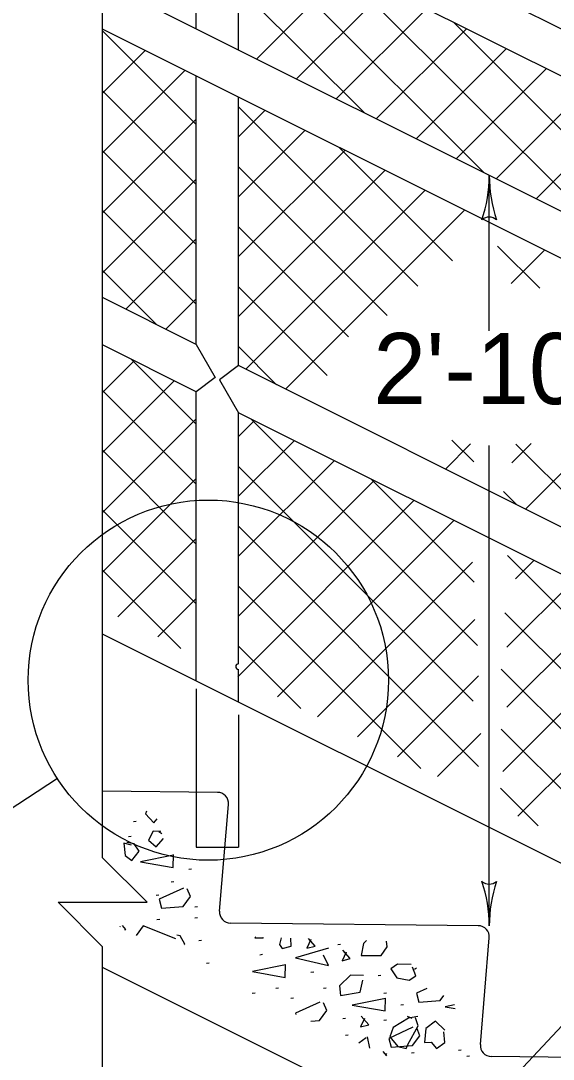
# Model space of a CAD drawing. Extents: x 1007 to 1035.5, y 1000.5 to 1021.5.
# Drawn here: x 1012.491 to 1013.988, y 1015.599 to 1018.519 of the extents above; entities that cross this region are included whole.
import ezdxf

# ---------------------------------------------------------------- set-up
doc = ezdxf.new("R2010")
doc.units = 0
doc.layers.add('Level 1', color=7, linetype='Continuous')

msp = doc.modelspace()

# ---------------------------------------------------------------- linework, layer by layer
at = {"layer": 'Level 1'}
for p, q in [((1012.7212, 1016.3528), (1012.7212, 1019.3963)), ((1015.1154, 1017.943), (1012.7212, 1019.1403)), ((1012.9846, 1018.4959), (1012.9846, 1018.8758)), ((1013.1033, 1018.4366), (1013.1033, 1018.8164)), ((1015.0906, 1017.8226), (1013.1033, 1018.8164)), ((1013.1033, 1018.7818), (1013.794, 1018.0912)), ((1013.1538, 1018.4113), (1013.407, 1018.6646)), ((1013.3713, 1018.6824), (1014.1311, 1017.9226)), ((1015.0906, 1017.4428), (1012.7212, 1018.6277)), ((1013.1033, 1018.6134), (1013.4572, 1018.2596)), ((1013.266, 1018.3552), (1013.5193, 1018.6084)), ((1013.3783, 1018.299), (1013.6316, 1018.5523)), ((1015.0656, 1017.3225), (1012.7212, 1018.4948)), ((1012.7212, 1018.4903), (1012.9846, 1018.2268)), ((1013.4906, 1018.2428), (1013.7438, 1018.4961)), ((1013.7082, 1018.5139), (1014.468, 1017.7541)), ((1012.7212, 1018.3157), (1012.8406, 1018.4351)), ((1013.6029, 1018.1868), (1013.8561, 1018.4399)), ((1012.7212, 1018.1473), (1012.9529, 1018.379)), ((1013.7153, 1018.1306), (1013.9684, 1018.3838)), ((1012.9846, 1017.6085), (1012.9846, 1018.3631)), ((1012.7212, 1018.3218), (1012.9846, 1018.0584)), ((1013.8275, 1018.0744), (1014.0807, 1018.3276)), ((1013.1033, 1017.5492), (1013.1033, 1018.3038)), ((1013.1033, 1018.2765), (1013.6078, 1017.7722)), ((1013.1033, 1018.1925), (1013.1775, 1018.2667)), ((1013.9398, 1018.0183), (1014.193, 1018.2715)), ((1012.7212, 1017.9788), (1012.9846, 1018.2422)), ((1013.1033, 1018.024), (1013.2898, 1018.2105)), ((1012.7212, 1018.1533), (1012.9846, 1017.8899)), ((1013.1033, 1017.8556), (1013.4021, 1018.1543)), ((1013.3859, 1018.1624), (1013.7046, 1017.8438)), ((1013.1033, 1018.1081), (1013.5209, 1017.6906)), ((1013.1033, 1017.6872), (1013.5143, 1018.0982)), ((1013.8082, 1017.6473), (1013.8082, 1018.0841)), ((1012.7212, 1017.8103), (1012.9846, 1018.0738)), ((1013.1237, 1017.539), (1013.6267, 1018.042)), ((1012.7212, 1017.9849), (1012.9846, 1017.7216)), ((1013.2359, 1017.4828), (1013.739, 1017.9859)), ((1013.1033, 1017.9397), (1013.4126, 1017.6305)), ((1012.7868, 1017.7075), (1012.9846, 1017.9053)), ((1013.8316, 1017.8852), (1013.95, 1017.7668)), ((1013.8697, 1017.7798), (1013.9635, 1017.8736)), ((1012.7212, 1017.8164), (1012.8735, 1017.6641)), ((1013.1033, 1017.7712), (1013.3526, 1017.5219)), ((1012.9846, 1017.6085), (1012.7212, 1017.7403)), ((1012.8991, 1017.6513), (1012.9846, 1017.7368)), ((1012.9846, 1017.4758), (1012.7212, 1017.6074)), ((1012.9846, 1017.6085), (1013.0377, 1017.5156)), ((1013.1033, 1017.6028), (1013.2106, 1017.4955)), ((1012.7212, 1017.4734), (1012.8105, 1017.5628)), ((1012.8023, 1017.5668), (1012.9846, 1017.3846)), ((1013.1033, 1017.5492), (1013.0503, 1017.5093)), ((1015.0656, 1016.5679), (1013.1033, 1017.5492)), ((1012.7212, 1017.305), (1012.9228, 1017.5066)), ((1013.0377, 1017.5156), (1012.9846, 1017.4758)), ((1013.0503, 1017.5093), (1013.1033, 1017.4163)), ((1012.7212, 1017.4796), (1012.9846, 1017.2163)), ((1012.9846, 1016.6625), (1012.9846, 1017.4758)), ((1015.0406, 1016.4475), (1013.1033, 1017.4163)), ((1013.1033, 1016.7109), (1013.1033, 1017.4163)), ((1012.7212, 1017.1365), (1012.9846, 1017.3999)), ((1013.1033, 1017.3503), (1013.1473, 1017.3943)), ((1013.1393, 1017.3983), (1013.7751, 1016.7625)), ((1013.9097, 1017.1459), (1014.1213, 1017.3576)), ((1013.1033, 1017.1818), (1013.2597, 1017.3382)), ((1013.6852, 1017.2583), (1013.7559, 1017.329)), ((1013.7029, 1017.3401), (1013.7648, 1017.2783)), ((1013.8082, 1015.9742), (1013.8082, 1017.325)), ((1013.8712, 1017.2758), (1013.9255, 1017.3302)), ((1013.8832, 1017.3283), (1014.2213, 1016.9901)), ((1012.7212, 1017.3111), (1012.9846, 1017.0477)), ((1013.1033, 1017.0134), (1013.3719, 1017.282)), ((1013.1033, 1017.2658), (1013.7634, 1016.6058)), ((1012.7212, 1016.9681), (1012.9846, 1017.2315)), ((1013.1033, 1016.8449), (1013.4843, 1017.2258)), ((1013.4763, 1017.2298), (1013.7658, 1016.9404)), ((1013.8479, 1017.1952), (1013.8844, 1017.1586)), ((1013.1011, 1016.6742), (1013.5966, 1017.1697)), ((1012.7212, 1017.1427), (1012.9846, 1016.8793)), ((1013.1033, 1017.0975), (1013.7783, 1016.4226)), ((1013.2133, 1016.618), (1013.7088, 1017.1135)), ((1012.7641, 1016.8426), (1012.9846, 1017.0631)), ((1013.3256, 1016.5618), (1013.7607, 1016.9969)), ((1013.8593, 1017.0153), (1015.2999, 1015.5746)), ((1013.8821, 1016.9499), (1013.9333, 1017.0012)), ((1012.7212, 1016.9743), (1012.9415, 1016.7539)), ((1013.858, 1016.7573), (1014.0457, 1016.945)), ((1013.1033, 1016.929), (1013.6155, 1016.4168)), ((1012.8764, 1016.7865), (1012.9846, 1016.8947)), ((1013.8579, 1016.5888), (1014.158, 1016.8889)), ((1013.852, 1016.8542), (1014.9631, 1015.743)), ((1013.4378, 1016.5057), (1013.7674, 1016.8353)), ((1013.8461, 1016.4085), (1014.2703, 1016.8328)), ((1015.5354, 1015.387), (1012.7212, 1016.7943)), ((1013.8889, 1016.2829), (1014.3826, 1016.7766)), ((1013.1033, 1016.7605), (1013.2784, 1016.5854)), ((1013.1033, 1016.6032), (1013.1033, 1016.6953)), ((1013.5502, 1016.4495), (1013.7777, 1016.677)), ((1013.8418, 1016.6959), (1014.626, 1015.9116)), ((1012.9846, 1016.6408), (1012.9846, 1016.1953)), ((1013.1033, 1016.5673), (1013.1033, 1016.1953)), ((1013.6628, 1016.3937), (1013.7844, 1016.5153)), ((1013.8418, 1016.5273), (1014.2892, 1016.08)), ((1012.5944, 1016.3882), (1011.7322, 1015.8252)), ((1013.8399, 1016.3608), (1013.9455, 1016.2553)), ((1013.0444, 1016.3495), (1012.7212, 1016.3528)), ((1013.0502, 1016.0155), (1013.0752, 1016.3157)), ((1012.9846, 1016.1953), (1013.1033, 1016.1953)), ((1013.7774, 1015.9745), (1013.081, 1015.9818)), ((1014.302, 1016.0038), (1013.3732, 1015.0105)), ((1013.7832, 1015.6405), (1013.8082, 1015.9408)), ((1014.9877, 1014.7242), (1012.7212, 1015.8574)), ((1012.7212, 1015.4332), (1012.7212, 1015.7278)), ((1014.5104, 1015.5995), (1013.814, 1015.6068))]:
    msp.add_line(p, q, dxfattribs=at)
for points in [[(1012.7212, 1015.7278), (1012.7212, 1015.9153), (1012.5962, 1016.0403), (1012.8462, 1016.0403), (1012.7212, 1016.1653), (1012.7212, 1016.3528)], [(1012.8447, 1016.2969), (1012.8418, 1016.289)], [(1012.8159, 1016.2678), (1012.8083, 1016.2668)], [(1012.8418, 1016.289), (1012.8658, 1016.2641)], [(1012.8658, 1016.2641), (1012.8748, 1016.2752)], [(1012.8639, 1016.2401), (1012.8504, 1016.2151)], [(1012.885, 1016.2391), (1012.8639, 1016.2401)], [(1012.888, 1016.2329), (1012.8793, 1016.2382)], [(1012.8018, 1016.2253), (1012.7942, 1016.2244)], [(1012.8504, 1016.2151), (1012.8716, 1016.1959)], [(1012.8716, 1016.1959), (1012.8922, 1016.2195)], [(1012.8024, 1016.2008), (1012.7813, 1016.2065)], [(1012.7813, 1016.2065), (1012.7852, 1016.1719)], [(1012.8101, 1016.2045), (1012.789, 1016.2084)], [(1012.8034, 1016.1575), (1012.8245, 1016.1843)], [(1012.8245, 1016.1843), (1012.8101, 1016.2045)], [(1012.7852, 1016.1719), (1012.8034, 1016.1575)], [(1012.9208, 1016.1733), (1012.8277, 1016.154), (1012.9199, 1016.1378), (1012.9208, 1016.1743)], [(1012.9714, 1016.1335), (1012.9638, 1016.1325)], [(1012.9219, 1016.0981), (1012.9143, 1016.0972)], [(1012.9488, 1016.0804), (1012.8807, 1016.0488)], [(1012.968, 1016.0564), (1012.9593, 1016.0785)], [(1012.8796, 1016.0604), (1012.8719, 1016.0595)], [(1012.8807, 1016.0488), (1012.8873, 1016.0238)], [(1012.9478, 1016.0285), (1012.968, 1016.0564)], [(1012.8873, 1016.0238), (1012.9478, 1016.0285)], [(1012.9879, 1016.0274), (1012.9803, 1016.0265)], [(1012.7868, 1015.9643), (1012.7773, 1015.9752)], [(1012.8819, 1015.9921), (1012.8742, 1015.9912)], [(1012.9879, 1015.9968), (1012.9803, 1015.9958)], [(1012.7703, 1015.9722), (1012.7694, 1015.9704)], [(1012.7833, 1015.9635), (1012.7868, 1015.9643)], [(1012.8351, 1015.9741), (1012.8156, 1015.9473)], [(1012.9273, 1015.9376), (1012.8351, 1015.9741)], [(1012.9398, 1015.9463), (1012.9302, 1015.9482)], [(1012.9522, 1015.9223), (1012.9398, 1015.9463)], [(1012.9512, 1015.9211), (1012.9522, 1015.9223)], [(1012.9997, 1015.9333), (1012.992, 1015.9323)], [(1013.1517, 1015.9428), (1013.1497, 1015.9405)], [(1013.1497, 1015.9405), (1013.1728, 1015.9405)], [(1013.1728, 1015.9405), (1013.1734, 1015.9421)], [(1013.2234, 1015.9406), (1013.2189, 1015.9213)], [(1013.2189, 1015.9213), (1013.2265, 1015.9108)], [(1013.2265, 1015.9108), (1013.2515, 1015.9175)], [(1013.2515, 1015.9175), (1013.2508, 1015.9398)], [(1013.3071, 1015.9355), (1013.2956, 1015.9115)], [(1013.2956, 1015.9115), (1013.3187, 1015.9173)], [(1013.3187, 1015.9173), (1013.3002, 1015.9383)], [(1013.3902, 1015.9214), (1013.3824, 1015.9205)], [(1013.4551, 1015.9242), (1013.4483, 1015.8905)], [(1013.4635, 1015.9332), (1013.4551, 1015.9242)], [(1013.5213, 1015.9155), (1013.5196, 1015.9314)], [(1013.171, 1015.8932), (1013.1633, 1015.8922)], [(1013.3562, 1015.9117), (1013.264, 1015.8838), (1013.3562, 1015.8628), (1013.3418, 1015.8915)], [(1013.406, 1015.9002), (1013.3945, 1015.8762), (1013.4176, 1015.8819), (1013.3964, 1015.9059)], [(1013.4483, 1015.8905), (1013.504, 1015.8905)], [(1013.504, 1015.8905), (1013.5213, 1015.9155)], [(1013.0209, 1015.8696), (1013.0132, 1015.8686)], [(1013.2359, 1015.8646), (1013.1428, 1015.8454), (1013.2349, 1015.8291), (1013.2359, 1015.8656)], [(1013.5885, 1015.8656), (1013.5502, 1015.8665), (1013.5319, 1015.8531), (1013.5482, 1015.8282), (1013.5828, 1015.8214), (1013.6019, 1015.8339), (1013.5924, 1015.8579)], [(1013.3148, 1015.8437), (1013.3071, 1015.8428)], [(1013.4551, 1015.8348), (1013.4177, 1015.8358), (1013.3869, 1015.8051), (1013.3898, 1015.7783), (1013.4454, 1015.7878), (1013.4532, 1015.8214)], [(1013.5033, 1015.8343), (1013.4956, 1015.8333)], [(1013.5982, 1015.8522), (1013.6038, 1015.8561)], [(1013.1498, 1015.7848), (1013.1422, 1015.7838)], [(1013.2158, 1015.7989), (1013.2081, 1015.7979)], [(1013.2582, 1015.7706), (1013.2505, 1015.7697)], [(1013.3501, 1015.7989), (1013.3424, 1015.7979)], [(1013.5163, 1015.7703), (1013.4232, 1015.7512), (1013.5153, 1015.7348), (1013.5163, 1015.7713)], [(1013.5197, 1015.7848), (1013.512, 1015.7838)], [(1013.6323, 1015.7983), (1013.6033, 1015.7848)], [(1013.6033, 1015.7848), (1013.61, 1015.7598)], [(1013.6704, 1015.7647), (1013.6807, 1015.7787)], [(1013.3322, 1015.76), (1013.264, 1015.7283)], [(1013.3514, 1015.736), (1013.3427, 1015.758)], [(1013.5668, 1015.7518), (1013.5592, 1015.7508)], [(1013.61, 1015.7598), (1013.6704, 1015.7647)], [(1013.7108, 1015.7518), (1013.6847, 1015.7464)], [(1013.6847, 1015.7464), (1013.7127, 1015.7414)], [(1013.264, 1015.7283), (1013.2649, 1015.7252)], [(1013.3312, 1015.7081), (1013.3514, 1015.736)], [(1013.4043, 1015.7141), (1013.3966, 1015.7131)], [(1013.4579, 1015.714), (1013.4463, 1015.69), (1013.4694, 1015.6958), (1013.4483, 1015.7198)], [(1013.6078, 1015.7197), (1013.5808, 1015.7148), (1013.5377, 1015.688), (1013.529, 1015.662), (1013.5511, 1015.6352), (1013.5742, 1015.6294), (1013.5789, 1015.6409), (1013.6087, 1015.6928), (1013.601, 1015.7158)], [(1013.577, 1015.7206), (1013.5904, 1015.7148)], [(1013.3067, 1015.7062), (1013.3312, 1015.7081)], [(1013.5197, 1015.7093), (1013.512, 1015.7084)], [(1013.5937, 1015.6893), (1013.5255, 1015.6576), (1013.5322, 1015.6327), (1013.5927, 1015.6374), (1013.6129, 1015.6653), (1013.6043, 1015.6873)], [(1013.6836, 1015.6813), (1013.6567, 1015.7063), (1013.6298, 1015.6851), (1013.6259, 1015.6458), (1013.6452, 1015.6467), (1013.6596, 1015.6294), (1013.6836, 1015.6458), (1013.6807, 1015.6764)], [(1013.4113, 1015.667), (1013.4037, 1015.666)], [(1013.4618, 1015.6592), (1013.442, 1015.6445)], [(1013.4723, 1015.6307), (1013.4657, 1015.662)], [(1013.5199, 1015.609), (1013.5095, 1015.6208)], [(1013.5192, 1015.615), (1013.5169, 1015.6103)], [(1013.5974, 1015.6175), (1013.5898, 1015.6165)], [(1013.7294, 1015.6245), (1013.7218, 1015.6236)], [(1013.753, 1015.608), (1013.7453, 1015.6071)]]:
    msp.add_lwpolyline(points, dxfattribs=at)
msp.add_circle((1013.0184, 1016.665), 0.5064, dxfattribs=at)
for centre, radius, start, end in [((1013.4172, 1018.0841), 0.3909, 341.3472, 359.9939), ((1014.1991, 1018.0841), 0.3909, 179.9878, 180), ((1014.1991, 1018.0841), 0.3909, 180, 198.6688), ((1013.8081, 1017.9354), 0.0313, 48.7746, 130.8913), ((1013.1033, 1016.7031), 0.00781, 90, 270), ((1013.0441, 1016.3182), 0.0313, 355.2346, 89.4065), ((1013.8082, 1016.1228), 0.0313, 228.7746, 310.8913), ((1013.4172, 1015.9742), 0.3909, 0, 18.6688), ((1014.1991, 1015.9742), 0.3909, 161.3472, 179.9939), ((1013.0813, 1016.0129), 0.0313, 175.2383, 269.4087), ((1013.7771, 1015.9432), 0.0313, 355.2346, 89.4065), ((1013.4172, 1015.9742), 0.3909, 359.9878, 0), ((1013.8143, 1015.6379), 0.0313, 175.2398, 269.4087)]:
    msp.add_arc(centre, radius, start, end, dxfattribs=at)

# ---------------------------------------------------------------- texts
msp.add_text("2'-10''", height=0.2, dxfattribs=at).set_placement((1013.4822, 1017.441))

doc.saveas('drawing.dxf')
